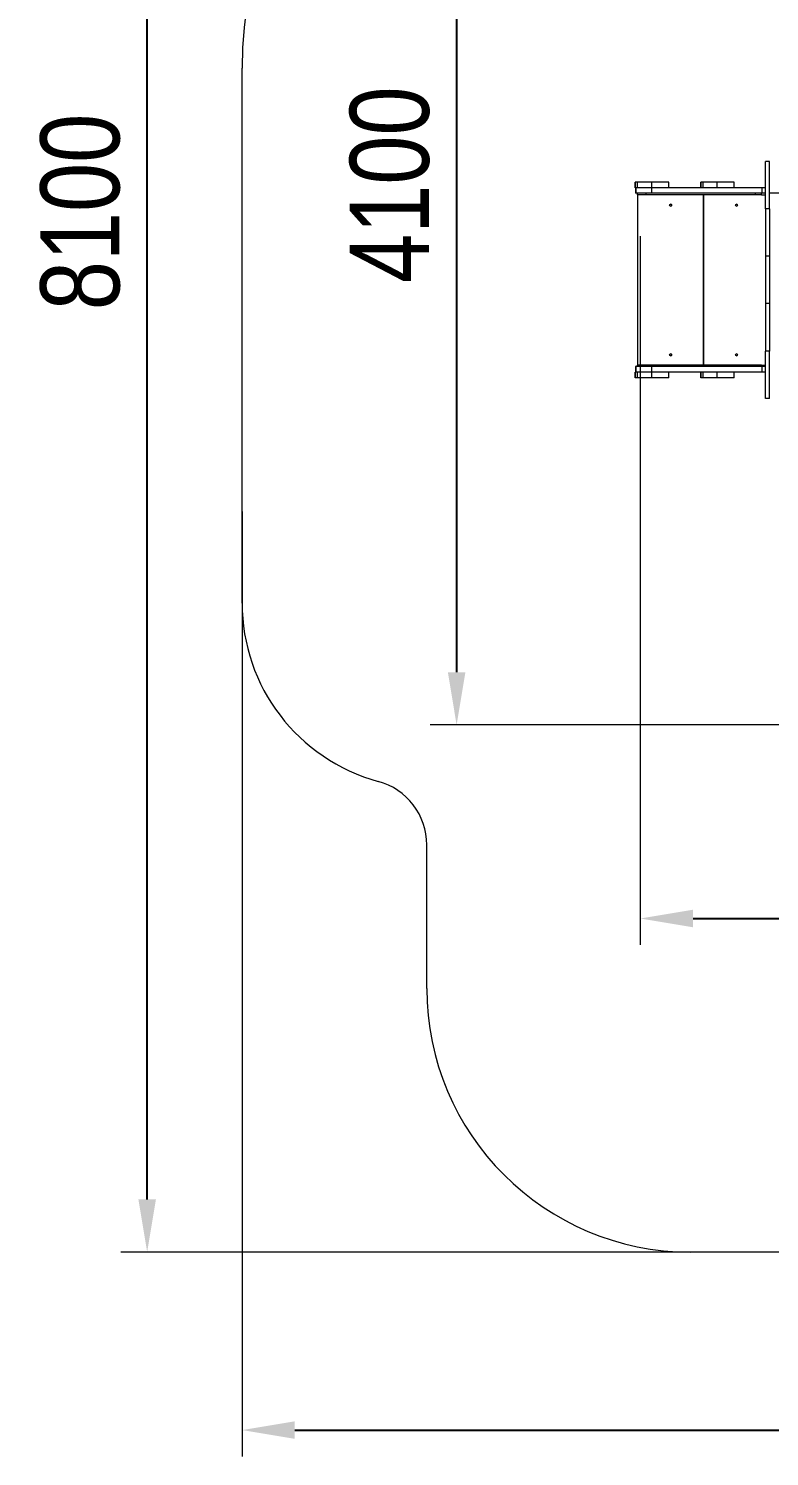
# Model space of a CAD drawing. Header units: millimetres. Extents: x -4225 to 3386, y -4404 to 4471.
# Drawn here: x -4225 to -1414, y -4404 to 1013 of the extents above; entities that cross this region are included whole.
import ezdxf

# ---------------------------------------------------------------- set-up
doc = ezdxf.new("R2010")
doc.units = ezdxf.units.MM
for name, color, linetype in [('DIKOM_ЗОНА', 80, 'Continuous'), ('DIKOM_ОБЪЕКТ', 7, 'Continuous'), ('DIKOM_РАЗМЕР_ЗОНА', 7, 'Continuous'), ('DIKOM_РАЗМЕР_ОБЪЕКТА', 7, 'Continuous')]:
    doc.layers.add(name, color=color, linetype=linetype)
doc.styles.add('style1', font='arial.ttf', dxfattribs={"width": 0.8})
doc.dimstyles.new('1-50', dxfattribs={"dimtxt": 300, "dimasz": 200, "dimexe": 100, "dimexo": 0, "dimgap": 100, "dimtad": 1, "dimtxsty": 'style1', "dimcen": 200, "dimclrd": 7, "dimclre": 7, "dimclrt": 7, "dimadec": 1, "dimazin": 2, "dimtfac": 1, "dimtmove": 0, "dimatfit": 2, "dimfxl": 0, "dimlwd": 25, "dimlwe": 18, "dimarcsym": 0})

# ---------------------------------------------------------------- blocks, each defined once
blk = doc.blocks.new('*D1')
at = {"layer": 'Defpoints', "color": 0, "transparency": 16777216}
for p in [(-1903.8, 225.5), (2046.2, 59.5), (2046.2, -2363.3)]:
    blk.add_point(p, dxfattribs=at)
at = {"layer": 'DIKOM_РАЗМЕР_ОБЪЕКТА', "color": 7, "lineweight": 18, "transparency": 16777216}
for p, q in [((-1903.8, 225.5), (-1903.8, -2463.3)), ((2046.2, 59.5), (2046.2, -2463.3))]:
    blk.add_line(p, q, dxfattribs=at)
at = {"layer": 'DIKOM_РАЗМЕР_ОБЪЕКТА', "color": 7, "lineweight": 25, "transparency": 16777216}
blk.add_line((-1703.8, -2363.3), (1846.2, -2363.3), dxfattribs=at)
at = {"layer": 'DIKOM_РАЗМЕР_ОБЪЕКТА', "color": 7, "transparency": 16777216}
for points in [[(-1703.8, -2330), (-1703.8, -2396.7), (-1903.8, -2363.3)], [(1846.2, -2330), (1846.2, -2396.7), (2046.2, -2363.3)]]:
    blk.add_solid(points, dxfattribs=at)
at = {"layer": 'DIKOM_РАЗМЕР_ОБЪЕКТА', "color": 7, "transparency": 16777216, "insert": (-76.5, -2110), "char_height": 300, "attachment_point": 5, "style": 'style1'}
blk.add_mtext('3950', dxfattribs=at)
blk = doc.blocks.new('*D2')
at = {"layer": 'Defpoints', "color": 0, "transparency": 16777216}
for p in [(-3774.9, 4471), (1696.9, 4471), (-963.8, -3629)]:
    blk.add_point(p, dxfattribs=at)
at = {"layer": 'DIKOM_РАЗМЕР_ЗОНА', "color": 7, "lineweight": 18, "transparency": 16777216}
for p, q in [((1696.9, 4471), (-3874.9, 4471)), ((-963.8, -3629), (-3874.9, -3629))]:
    blk.add_line(p, q, dxfattribs=at)
at = {"layer": 'DIKOM_РАЗМЕР_ЗОНА', "color": 7, "lineweight": 25, "transparency": 16777216}
blk.add_line((-3774.9, -3429), (-3774.9, 4271), dxfattribs=at)
at = {"layer": 'DIKOM_РАЗМЕР_ЗОНА', "color": 7, "transparency": 16777216}
for points in [[(-3808.2, 4271), (-3741.5, 4271), (-3774.9, 4471)], [(-3808.2, -3429), (-3741.5, -3429), (-3774.9, -3629)]]:
    blk.add_solid(points, dxfattribs=at)
at = {"layer": 'DIKOM_РАЗМЕР_ЗОНА', "color": 7, "transparency": 16777216, "insert": (-4028, 317.4), "char_height": 300, "attachment_point": 5, "rotation": 90, "style": 'style1'}
blk.add_mtext('8100', dxfattribs=at)
blk = doc.blocks.new('*D3')
at = {"layer": 'Defpoints', "color": 0, "transparency": 16777216}
for p in [(-3414.8, -818.7), (3385.2, -818.7), (3385.2, -4304.3)]:
    blk.add_point(p, dxfattribs=at)
at = {"layer": 'DIKOM_РАЗМЕР_ЗОНА', "color": 7, "lineweight": 18, "transparency": 16777216}
for p, q in [((-3414.8, -818.7), (-3414.8, -4404.3)), ((3385.2, -818.7), (3385.2, -4404.3))]:
    blk.add_line(p, q, dxfattribs=at)
at = {"layer": 'DIKOM_РАЗМЕР_ЗОНА', "color": 7, "lineweight": 25, "transparency": 16777216}
blk.add_line((-3214.8, -4304.3), (3185.2, -4304.3), dxfattribs=at)
at = {"layer": 'DIKOM_РАЗМЕР_ЗОНА', "color": 7, "transparency": 16777216}
for points in [[(-3214.8, -4271), (-3214.8, -4337.7), (-3414.8, -4304.3)], [(3185.2, -4271), (3185.2, -4337.7), (3385.2, -4304.3)]]:
    blk.add_solid(points, dxfattribs=at)
at = {"layer": 'DIKOM_РАЗМЕР_ЗОНА', "color": 7, "transparency": 16777216, "insert": (-306.1, -4051.2), "char_height": 300, "attachment_point": 5, "style": 'style1'}
blk.add_mtext('6800', dxfattribs=at)
blk = doc.blocks.new('*D0')
at = {"layer": 'Defpoints', "color": 0, "transparency": 16777216}
for p in [(1412.8, 2471), (-2600.7, -1629), (-568.6, -1629)]:
    blk.add_point(p, dxfattribs=at)
at = {"layer": 'DIKOM_РАЗМЕР_ОБЪЕКТА', "color": 7, "lineweight": 18, "transparency": 16777216}
for p, q in [((1412.8, 2471), (-2700.7, 2471)), ((-568.6, -1629), (-2700.7, -1629))]:
    blk.add_line(p, q, dxfattribs=at)
at = {"layer": 'DIKOM_РАЗМЕР_ОБЪЕКТА', "color": 7, "lineweight": 25, "transparency": 16777216}
blk.add_line((-2600.7, 2271), (-2600.7, -1429), dxfattribs=at)
at = {"layer": 'DIKOM_РАЗМЕР_ОБЪЕКТА', "color": 7, "transparency": 16777216}
for points in [[(-2634, 2271), (-2567.4, 2271), (-2600.7, 2471)], [(-2634, -1429), (-2567.4, -1429), (-2600.7, -1629)]]:
    blk.add_solid(points, dxfattribs=at)
at = {"layer": 'DIKOM_РАЗМЕР_ОБЪЕКТА', "color": 7, "transparency": 16777216, "insert": (-2853.9, 421), "char_height": 300, "attachment_point": 5, "rotation": 90, "style": 'style1'}
blk.add_mtext('4100', dxfattribs=at)

msp = doc.modelspace()

# ---------------------------------------------------------------- linework, layer by layer
at = {"layer": 'DIKOM_ЗОНА', "color": 3, "lineweight": 15}
for p, q in [((-3414.828, -1166.66), (-3414.828, 863.464)), ((-2713.825, -2628.999), (-2713.825, -2084.215)), ((-244.518, -3628.999), (-1713.825, -3628.999))]:
    msp.add_line(p, q, dxfattribs=at)
for centre, radius, start, end in [((-1914.828, 863.464), 1500, 90, 180), ((-2713.825, -1166.66), 701.003, 180, 254.758954), ((-2963.825, -2084.215), 250, 0, 74.758954), ((-1713.825, -2628.999), 1000, 180, 270)]:
    msp.add_arc(centre, radius, start, end, dxfattribs=at)
at = {"layer": 'DIKOM_ОБЪЕКТ', "color": 7, "linetype": 'Continuous', "lineweight": 15}
for p, q in [((-1413.825, 509.464), (-1428.825, 509.464)), ((-1428.825, 329.464), (-1428.825, 509.464)), ((-1413.825, 329.464), (-1413.825, 509.464)), ((-1922.94, 430.464), (-1922.94, 409.464)), ((-1922.934, 430.464), (-1922.94, 430.464)), ((-1922.934, 409.464), (-1922.94, 409.464)), ((-1922.934, 409.464), (-1922.934, 430.464)), ((-1922.933, 430.464), (-1922.934, 430.464)), ((-1922.933, 409.464), (-1922.934, 409.464)), ((-1922.933, 409.464), (-1922.933, 430.464)), ((-1914.089, 430.464), (-1922.933, 430.464)), ((-1922.319, 409.464), (-1922.933, 409.464)), ((-1922.322, 409.464), (-1922.322, 388.464)), ((-1919.578, 388.464), (-1922.322, 388.464)), ((-1919.658, 409.464), (-1922.319, 409.464)), ((-1914.089, 409.464), (-1919.658, 409.464)), ((-1919.578, 388.464), (-1919.578, 409.464)), ((-1860.293, 388.464), (-1919.578, 388.464)), ((-1914.089, 409.464), (-1914.089, 430.464)), ((-1860.547, 430.464), (-1914.089, 430.464)), ((-1860.547, 409.464), (-1914.089, 409.464)), ((-1913.826, 382.464), (-1913.826, 388.464)), ((-1913.826, 382.464), (-1913.826, 388.464)), ((-1913.826, 382.464), (-1913.826, -263.536)), ((-1912.663, 382.464), (-1913.826, 382.464)), ((-1913.826, 382.464), (-1913.826, 382.464)), ((-1913.826, 382.464), (-1913.826, -263.536)), ((-1913.826, 382.464), (-1913.826, 382.464)), ((-1881.549, 382.464), (-1912.663, 382.464)), ((-1881.549, 382.464), (-1881.549, 388.464)), ((-1466.132, 382.464), (-1881.549, 382.464)), ((-1860.547, 409.464), (-1860.547, 430.464)), ((-1795.708, 430.464), (-1860.547, 430.464)), ((-1839.212, 409.464), (-1860.547, 409.464)), ((-1860.293, 388.464), (-1860.293, 409.464)), ((-1441.388, 388.464), (-1860.293, 388.464)), ((-1441.388, 409.464), (-1839.212, 409.464)), ((-1795.708, 409.464), (-1795.708, 430.464)), ((-1674.649, 430.464), (-1674.649, 409.464)), ((-1674.643, 430.464), (-1674.649, 430.464)), ((-1674.643, 409.464), (-1674.643, 430.464)), ((-1674.642, 430.464), (-1674.643, 430.464)), ((-1674.642, 409.464), (-1674.642, 430.464)), ((-1665.798, 430.464), (-1674.642, 430.464)), ((-1665.798, 409.464), (-1665.798, 430.464)), ((-1612.255, 430.464), (-1665.798, 430.464)), ((-1663.826, -263.536), (-1663.826, 382.464)), ((-1663.823, 382.464), (-1663.823, -263.536)), ((-1663.823, 382.464), (-1663.823, -263.536)), ((-1612.255, 409.464), (-1612.255, 430.464)), ((-1547.417, 430.464), (-1612.255, 430.464)), ((-1547.417, 409.464), (-1547.417, 430.464)), ((-1466.132, 382.464), (-1466.132, 388.464)), ((-1444.576, 382.464), (-1466.132, 382.464)), ((-1444.576, 382.464), (-1444.576, 388.464)), ((-1444.576, 382.464), (-1428.825, 382.464)), ((-1441.388, 388.464), (-1441.388, 409.464)), ((-1428.825, 409.464), (-1441.388, 409.464)), ((-1428.825, 388.464), (-1441.388, 388.464)), ((-1322.379, 388.464), (-1413.825, 388.464)), ((-1413.825, 329.464), (-1428.825, 329.464)), ((-1428.825, 329.464), (-1428.825, 149.464)), ((-1413.825, 329.464), (-1413.825, 149.464)), ((-1413.825, 149.464), (-1428.825, 149.464)), ((-1428.825, 149.464), (-1428.825, -30.536)), ((-1413.825, 149.464), (-1413.825, -30.536)), ((-1413.825, -30.536), (-1428.825, -30.536)), ((-1428.825, -30.536), (-1428.825, -210.536)), ((-1413.825, -30.536), (-1413.825, -210.536)), ((-1413.825, -210.536), (-1428.825, -210.536)), ((-1428.825, -390.536), (-1428.825, -210.536)), ((-1413.825, -390.536), (-1413.825, -210.536)), ((-1922.322, -269.536), (-1922.322, -290.536)), ((-1919.578, -269.536), (-1922.322, -269.536)), ((-1919.578, -290.536), (-1919.578, -269.536)), ((-1860.293, -269.536), (-1919.578, -269.536)), ((-1913.826, -263.536), (-1912.663, -263.536)), ((-1913.826, -263.536), (-1913.826, -263.536)), ((-1913.826, -269.536), (-1913.826, -263.536)), ((-1913.826, -263.536), (-1913.826, -263.536)), ((-1913.826, -269.536), (-1913.826, -263.536)), ((-1881.549, -263.536), (-1912.663, -263.536)), ((-1466.132, -263.536), (-1881.549, -263.536)), ((-1881.549, -269.536), (-1881.549, -263.536)), ((-1860.293, -290.536), (-1860.293, -269.536)), ((-1441.388, -269.536), (-1860.293, -269.536)), ((-1444.576, -263.536), (-1466.132, -263.536)), ((-1466.132, -269.536), (-1466.132, -263.536)), ((-1444.576, -263.536), (-1428.825, -263.536)), ((-1444.576, -269.536), (-1444.576, -263.536)), ((-1441.388, -290.536), (-1441.388, -269.536)), ((-1428.825, -269.536), (-1441.388, -269.536)), ((-1922.94, -290.536), (-1922.94, -311.536)), ((-1922.934, -290.536), (-1922.94, -290.536)), ((-1922.934, -311.536), (-1922.94, -311.536)), ((-1922.934, -311.536), (-1922.934, -290.536)), ((-1922.933, -290.536), (-1922.934, -290.536)), ((-1922.933, -311.536), (-1922.934, -311.536)), ((-1922.933, -311.536), (-1922.933, -290.536)), ((-1922.319, -290.536), (-1922.933, -290.536)), ((-1914.089, -311.536), (-1922.933, -311.536)), ((-1919.658, -290.536), (-1922.319, -290.536)), ((-1914.089, -290.536), (-1919.658, -290.536)), ((-1914.089, -311.536), (-1914.089, -290.536)), ((-1860.547, -290.536), (-1914.089, -290.536)), ((-1860.547, -311.536), (-1914.089, -311.536)), ((-1860.547, -311.536), (-1860.547, -290.536)), ((-1839.212, -290.536), (-1860.547, -290.536)), ((-1795.708, -311.536), (-1860.547, -311.536)), ((-1441.388, -290.536), (-1839.212, -290.536)), ((-1795.708, -311.536), (-1795.708, -290.536)), ((-1674.649, -290.536), (-1674.649, -311.536)), ((-1674.643, -311.536), (-1674.649, -311.536)), ((-1674.643, -311.536), (-1674.643, -290.536)), ((-1674.642, -311.536), (-1674.643, -311.536)), ((-1674.642, -311.536), (-1674.642, -290.536)), ((-1665.798, -311.536), (-1674.642, -311.536)), ((-1665.798, -311.536), (-1665.798, -290.536)), ((-1612.255, -311.536), (-1665.798, -311.536)), ((-1612.255, -311.536), (-1612.255, -290.536)), ((-1547.417, -311.536), (-1612.255, -311.536)), ((-1547.417, -311.536), (-1547.417, -290.536)), ((-1428.825, -290.536), (-1441.388, -290.536)), ((-1413.825, -390.536), (-1428.825, -390.536))]:
    msp.add_line(p, q, dxfattribs=at)
at = {"layer": 'DIKOM_ОБЪЕКТ', "color": 7, "linetype": 'Continuous', "lineweight": 15, "extrusion": (2.8163e-06, 3.44997e-15, 1)}
for centre in [(-1788.826, 343.464, -0.005), (-1788.826, -224.536, -0.005)]:
    msp.add_circle(centre, 4, dxfattribs=at)
at = {"layer": 'DIKOM_ОБЪЕКТ', "color": 7, "linetype": 'Continuous', "lineweight": 15, "extrusion": (2.8163e-06, 3.51699e-15, 1)}
for centre in [(-1538.823, 343.464, -0.004), (-1538.823, -224.536, -0.004)]:
    msp.add_circle(centre, 4, dxfattribs=at)
at = {"layer": 'DIKOM_ОБЪЕКТ', "color": 7, "linetype": 'Continuous', "lineweight": 15}
for centre in [(-1788.826, 343.464), (-1538.823, 343.464), (-1788.826, -224.536), (-1538.823, -224.536)]:
    msp.add_arc(centre, 4, 270, 90, dxfattribs=at)

# ---------------------------------------------------------------- dimensions: what is measured, and where the dimension line sits
at = {"layer": 'DIKOM_РАЗМЕР_ЗОНА'}
dim = msp.add_linear_dim(base=(-3774.863, 4471.001), p1=(-963.825, -3628.999), p2=(1696.897, 4471.001), angle=90, dimstyle='1-50', dxfattribs=at)
dim.commit()
dim.dimension.update_dxf_attribs({"geometry": '*D2', "text_midpoint": (-3774.863, 317.418), "dimtype": 160})
dim = msp.add_linear_dim(base=(3385.175, -4304.336), p1=(-3414.828, -818.672), p2=(3385.175, -818.672), dimstyle='1-50', dxfattribs=at)
dim.commit()
dim.dimension.update_dxf_attribs({"geometry": '*D3', "text_midpoint": (-306.096, -4304.336), "dimtype": 160})
at = {"layer": 'DIKOM_РАЗМЕР_ОБЪЕКТА'}
dim = msp.add_linear_dim(base=(-2600.696, -1628.999), p1=(1412.84, 2471.001), p2=(-568.596, -1628.999), angle=90, dimstyle='1-50', dxfattribs=at)
dim.commit()
dim.dimension.update_dxf_attribs({"geometry": '*D0', "text_midpoint": (-2600.696, 421.001), "dimtype": 160})
dim = msp.add_linear_dim(base=(2046.175, -2363.319), p1=(-1903.826, 225.531), p2=(2046.175, 59.464), dimstyle='1-50', dxfattribs=at)
dim.commit()
dim.dimension.update_dxf_attribs({"geometry": '*D1', "text_midpoint": (-76.533, -2363.319), "dimtype": 160})

doc.saveas('drawing.dxf')
